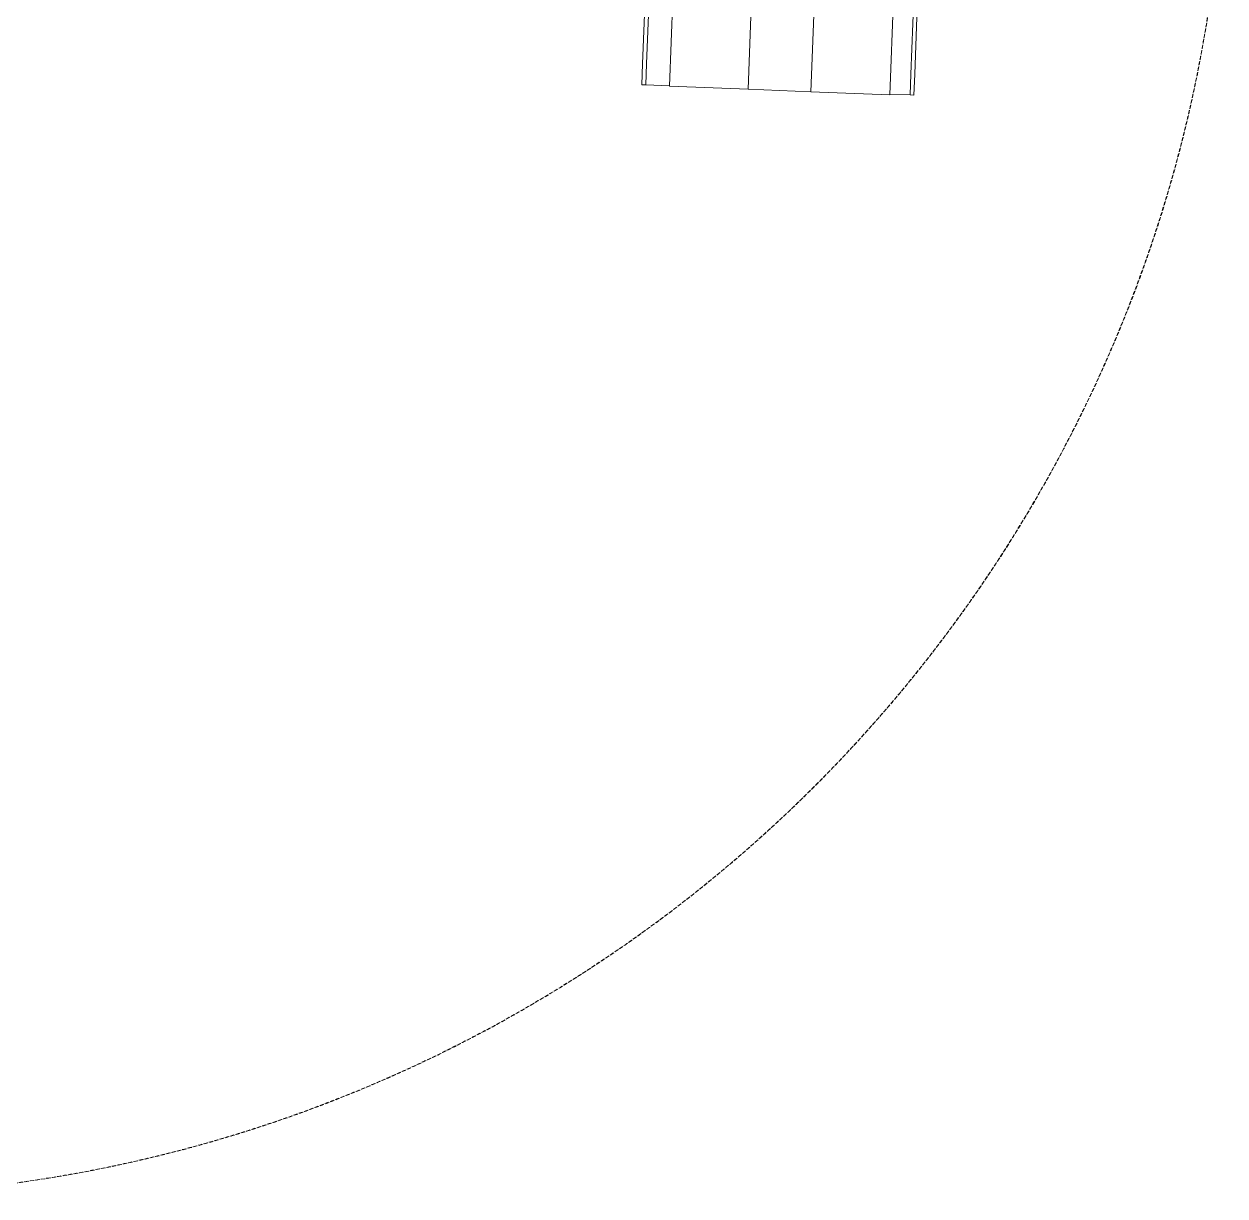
# Model space of a CAD drawing. Header units: millimetres. Extents: x 17567 to 83301, y -4294 to 56331.
# Drawn here: x 69730 to 71274, y 11328 to 12835 of the extents above; entities that cross this region are included whole.
import ezdxf

# ---------------------------------------------------------------- set-up
doc = ezdxf.new("R2010")
doc.units = ezdxf.units.MM
doc.header["$MEASUREMENT"] = 0
doc.linetypes.add('Hidden', pattern=[7.14375, 4.7625, -2.38125])
for name, color, linetype, lineweight in [('E-ELEC-EQPM', 71, 'Continuous', 13), ('E-ELEC-EQPM-HDLN', 91, 'Hidden', 13), ('I-FURN', 40, 'Continuous', 13)]:
    doc.layers.add(name, color=color, linetype=linetype, lineweight=lineweight)

# ---------------------------------------------------------------- blocks, each defined once
blk = doc.blocks.new('New Furniture_Mobile Whiteboard_NR1 - NR1-9722481-GA PLAN - LEVEL 11')
at = {"layer": 'I-FURN'}
for p, q in [((-955.3, -425), (-928.4, -425)), ((-955.3, -430), (-955.3, -425)), ((-928.4, -430), (-955.3, -430)), ((-955.3, -460.4), (-955.3, -430)), ((1014.7, -425), (-928.4, -425)), ((-928.4, -430), (1014.7, -430)), ((-956, -460.4), (1044, -460.4)), ((-956, -561.8), (-956, -460.4)), ((-956, -561.8), (1044, -561.8)), ((-956, -642.6), (-956, -561.8)), ((1044, -642.6), (-956, -642.6)), ((-956, -744), (-956, -642.6)), ((1044, -744), (-956, -744)), ((-955.3, -770), (-955.3, -744)), ((-955.3, -775), (-955.3, -770)), ((-955.3, -770), (-928.4, -770)), ((1014.7, -770), (-928.4, -770)), ((-928.4, -775), (-955.3, -775)), ((-928.4, -775), (1014.7, -775))]:
    blk.add_line(p, q, dxfattribs=at)
blk = doc.blocks.new('POWER_DATA_DROPPER - POWER_DATA_DROPPER-V145-GA PLAN - LEVEL 11')
at = {"layer": 'E-ELEC-EQPM-HDLN'}
blk.add_circle((0, 0), 1800, dxfattribs=at)
blk.add_arc((0, 0), 1800, 181.5099, 308.209, dxfattribs=at)

msp = doc.modelspace()

# ---------------------------------------------------------------- block references
at = {"layer": 'E-ELEC-EQPM', "rotation": 87.81652505426113}
msp.add_blockref('POWER_DATA_DROPPER - POWER_DATA_DROPPER-V145-GA PLAN - LEVEL 11', (69473.7, 13127.8), dxfattribs=at)
at = {"layer": 'I-FURN', "rotation": 87.81652505426094}
msp.add_blockref('New Furniture_Mobile Whiteboard_NR1 - NR1-9722481-GA PLAN - LEVEL 11', (70135.8, 13727.5), dxfattribs=at)

doc.saveas('drawing.dxf')
